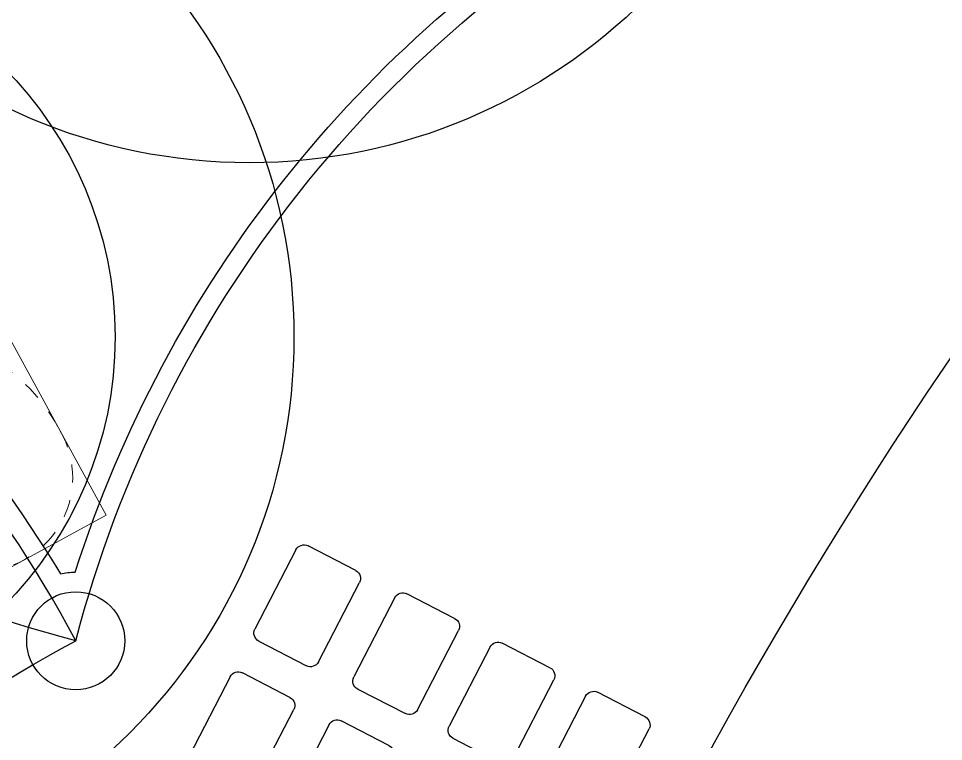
# Model space of a CAD drawing. Extents: x 309418 to 1212698, y 3438380 to 6877191.
# Drawn here: x 606467.51 to 606472.68, y 3438589.43 to 3438593.48 of the extents above; entities that cross this region are included whole.
import ezdxf

# ---------------------------------------------------------------- set-up
doc = ezdxf.new("R2010")
doc.units = 0
doc.header["$MEASUREMENT"] = 0
doc.linetypes.add('XR-LS-HARDSCAPE-LINES$1$HIDDEN2', pattern=[0.1875, 0.125, -0.0625])
for name, color, linetype in [('DRAFT-LINES', 10, 'Continuous'), ('LA-FLOWERING-TREE', 221, 'Continuous'), ('LA-FURN-PERGOLA-POOL DECK-02', 32, 'Continuous'), ('LA-HARD-PAVE-LINE-STEPPING STONES', 23, 'Continuous')]:
    doc.layers.add(name, color=color, linetype=linetype)
for name, color, linetype, lineweight in [('LA-FURN-PG-LIMITS', 1, 'Continuous', 5), ('LA-FURN-PG-PLAY EQUIPMENT', 160, 'Continuous', 5), ('LA-FURN-PG-SAFETY ZONE', 2, 'XR-LS-HARDSCAPE-LINES$1$HIDDEN2', 5)]:
    doc.layers.add(name, color=color, linetype=linetype, lineweight=lineweight)

# ---------------------------------------------------------------- blocks, each defined once
blk = doc.blocks.new('A$C3D307452')
at = {"layer": 'LA-FURN-PG-LIMITS', "elevation": -140}
blk.add_lwpolyline([(-712.8, 377.4), (-887.8, 377.4), (-887.8, 127.4), (-1037.8, 127.4), (-1037.8, -672.6), (-612.8, -672.6), (-612.8, -772.6), (-187.8, -772.6), (-187.8, -222.6), (-87.8, -222.6), (-87.8, 477.4), (-712.8, 477.4)], close=True, dxfattribs=at)
at = {"layer": 'LA-FURN-PG-SAFETY ZONE', "elevation": -140}
blk.add_lwpolyline([(-196.1, 92.9, 0.234014), (-87.8, 324.1, 1.010794), (-387.8, 327.4)], format="xyb", dxfattribs=at)
blk = doc.blocks.new('PGE-05')
at = {"layer": 'LA-FURN-PG-PLAY EQUIPMENT', "xscale": 0.01, "yscale": 0.01, "zscale": 0.01}
blk.add_blockref('A$C3D307452', (5.628, 1.476, 1.4), dxfattribs=at)
blk = doc.blocks.new('B-LS-STEPPING STONE')
at = {"layer": 'LA-HARD-PAVE-LINE-STEPPING STONES', "extrusion": (-6.99847e-06, -1.63368e-06, 1)}
for p, q in [((-0.15, 0.6, 0), (0.15, 0.6, 0)), ((-0.2, 0.05, 0), (-0.2, 0.55, 0)), ((0.2, 0.55, 0), (0.2, 0.05, 0)), ((0.15, 0, 0), (-0.15, 0, 0)), ((-0.15, -0.2, 0), (0.15, -0.2, 0)), ((-0.2, -0.75, 0), (-0.2, -0.25, 0)), ((0.2, -0.25, 0), (0.2, -0.75, 0)), ((0.15, -0.8, 0), (-0.15, -0.8, 0))]:
    blk.add_line(p, q, dxfattribs=at)
for centre, start, end in [((-0.15, 0.55, 0), 90, 180), ((0.15, 0.55, 0), 0, 90), ((-0.15, 0.05, 0), 180, 270), ((0.15, 0.05, 0), 270, 0), ((-0.15, -0.25, 0), 90, 180), ((0.15, -0.25, 0), 0, 90), ((-0.15, -0.75, 0), 180, 270), ((0.15, -0.75, 0), 270, 0)]:
    blk.add_arc(centre, 0.05, start, end, dxfattribs=at)
blk = doc.blocks.new('*U249')
at = {"layer": 'LA-HARD-PAVE-LINE-STEPPING STONES', "extrusion": (4.37504e-06, -5.27321e-06, 1), "xscale": -1, "rotation": 90.00000000132182}
for p in [(-0.1159, 2.2146, 0), (-0.1159, 1.6146, 0), (-0.1159, 1.0146, 0), (-0.1, 0.4, 0)]:
    blk.add_blockref('B-LS-STEPPING STONE', p, dxfattribs=at)
blk = doc.blocks.new('tent kids')
at = {"layer": 'LA-FURN-PERGOLA-POOL DECK-02'}
for points in [[(731933.762, 294599.6281, -0.209883), (731928.762, 294599.6281, 0.83868)], [(731933.762, 294594.6281, -0.209883), (731933.762, 294599.6281, 0.83868)], [(731933.762, 294594.6281, 0.209883), (731928.762, 294594.6281, -0.83868)]]:
    blk.add_lwpolyline(points, format="xyb", dxfattribs=at)
blk.add_lwpolyline([(731933.5428, 294599.3552, -0.05443), (731933.4891, 294599.4089, -0.182094), (731929.0349, 294599.4089, -0.05443), (731928.9812, 294599.3552, -0.182094), (731928.9812, 294594.901, -0.05443), (731929.0349, 294594.8472, -0.182094), (731933.4891, 294594.8472, -0.05443), (731933.5428, 294594.901, -0.182094)], format="xyb", close=True, dxfattribs=at)
for centre in [(731933.762, 294599.6281), (731933.762, 294594.6281)]:
    blk.add_circle(centre, 0.25, dxfattribs=at)

msp = doc.modelspace()

# ---------------------------------------------------------------- linework, layer by layer
at = {"layer": 'DRAFT-LINES'}
for points in [[(606508.47805, 3438475.58787, -0.1148904), (606496.3332, 3438528.92423, 0.2181063), (606486.0409, 3438551.69002, -0.0072098), (606478.85843, 3438558.13242, -0.4361879), (606478.76414, 3438594.04507, 0.53279), (606470.8757, 3438643.21499, -0.523488), (606467.29572, 3438663.62665, 0.0346924), (606480.01289, 3438678.08127, 0.3413348), (606479.89916, 3438698.09038, 0.0764222), (606463.60895, 3438713.4098, -0.5527676), (606464.65738, 3438738.79201, 0.4755141), (606469.70686, 3438769.40412), (606466.02866, 3438773.56203)], [(606503.91149, 3438478.30023, -0.1058058), (606493.33324, 3438528.9389, 0.2181063), (606484.07017, 3438549.42811, -0.0072098), (606476.8233, 3438555.92829, -0.4361879), (606476.71746, 3438596.23849, 0.53279), (606469.61786, 3438640.49142, -0.523488), (606465.1861, 3438665.75961, 0.0346924), (606477.62861, 3438679.90205, 0.3413348), (606477.53574, 3438696.24262, 0.0764222), (606461.9097, 3438710.93743, -0.5527676), (606463.16783, 3438741.39609, 0.4755141), (606467.45988, 3438767.41639), (606463.72499, 3438771.63838)]]:
    msp.add_lwpolyline(points, format="xyb", dxfattribs=at)
at = {"layer": 'LA-FLOWERING-TREE'}
for centre, radius in [((606468.80248, 3438595.80199), 3.13344), ((606465.91843, 3438591.69399), 3.13344), ((606465.91843, 3438591.69399), 2.13344)]:
    msp.add_circle(centre, radius, dxfattribs=at)

# ---------------------------------------------------------------- block references
at = {"rotation": 242.6573943107525}
msp.add_blockref('*U249', (606468.58716, 3438590.01698, 0), dxfattribs=at)
at = {"layer": 'LA-FURN-PERGOLA-POOL DECK-02', "xscale": 1.097475299388668, "yscale": 1.097475299388668, "zscale": 1.097475299388668, "rotation": 321.6764723266944}
for p in [(-224207.36658, 3683060.43261, 0), (-224210.76931, 3683056.12765, 0)]:
    msp.add_blockref('tent kids', p, dxfattribs=at)
at = {"layer": 'LA-FURN-PG-PLAY EQUIPMENT', "xscale": -0.3499999999999999, "yscale": 0.3499999999999999, "zscale": 0.3499999999999999, "rotation": 208.6367031959534}
msp.add_blockref('PGE-05', (606465.49426, 3438591.8194), dxfattribs=at)

doc.saveas('drawing.dxf')
